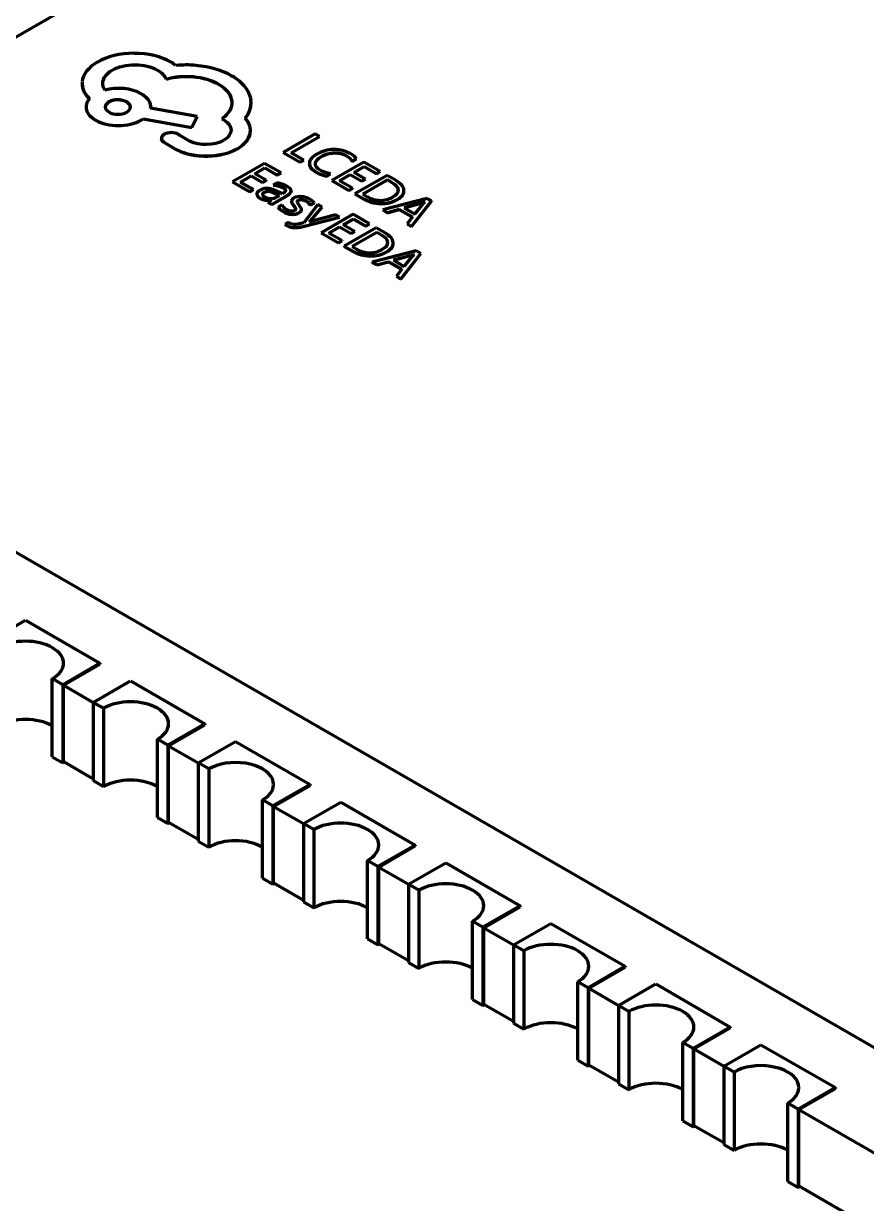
# Model space of a CAD drawing. Header units: millimetres. Extents: x 0 to 1189, y 0 to 841.
# Drawn here: x 664.22 to 671.43, y 242.73 to 252.82 of the extents above; entities that cross this region are included whole.
import ezdxf

# ---------------------------------------------------------------- set-up
doc = ezdxf.new("R2010")
doc.units = ezdxf.units.MM
doc.header["$LTSCALE"] = 0.75
doc.layers.add('Visible', color=7, linetype='Continuous', lineweight=70)

msp = doc.modelspace()

# ---------------------------------------------------------------- linework, layer by layer
at = {"layer": 'Visible', "extrusion": (0, 0.816497, 0.57735)}
for p, q in [((650.771, 244.979), (668.086, 254.976)), ((664.725, 252.312), (664.725, 252.311)), ((665.444, 252.349), (665.444, 252.348)), ((664.759, 252.11), (664.759, 252.109)), ((665.707, 252.029), (665.31, 252.101)), ((665.311, 252.112), (665.311, 252.112)), ((666.169, 252.148), (666.169, 252.147)), ((665.229, 251.998), (665.248, 252.009)), ((665.229, 251.997), (665.248, 252.008)), ((665.248, 252.009), (665.664, 251.935)), ((665.248, 252.009), (665.248, 252.008)), ((665.248, 252.008), (665.664, 251.934)), ((665.664, 251.935), (665.707, 252.029)), ((665.664, 251.934), (665.707, 252.028)), ((665.707, 252.029), (665.707, 252.028)), ((665.92, 252.009), (665.936, 252)), ((665.92, 252.009), (665.92, 252.008)), ((665.92, 252.008), (665.936, 251.999)), ((665.664, 251.935), (665.664, 251.934)), ((666.164, 251.91), (666.164, 251.909)), ((665.402, 251.841), (665.402, 251.841)), ((665.423, 251.809), (665.538, 251.743)), ((665.423, 251.809), (665.423, 251.808)), ((665.423, 251.808), (665.538, 251.742)), ((665.644, 251.818), (665.557, 251.869)), ((666.718, 251.879), (666.444, 251.721)), ((666.511, 251.718), (666.753, 251.858)), ((666.511, 251.719), (666.753, 251.858)), ((666.753, 251.858), (666.718, 251.879)), ((666.753, 251.858), (666.753, 251.858)), ((665.538, 251.743), (665.538, 251.742)), ((666.444, 251.721), (666.444, 251.72)), ((666.444, 251.721), (666.588, 251.638)), ((666.444, 251.72), (666.588, 251.637)), ((666.62, 251.656), (666.511, 251.719)), ((666.284, 251.628), (666.011, 251.471)), ((666.425, 251.547), (666.284, 251.628)), ((666.588, 251.638), (666.62, 251.656)), ((666.588, 251.637), (666.62, 251.655)), ((666.588, 251.638), (666.588, 251.637)), ((666.62, 251.656), (666.62, 251.655)), ((666.667, 251.627), (666.667, 251.626)), ((667.132, 251.639), (666.859, 251.482)), ((667.034, 251.646), (667.071, 251.667)), ((667.034, 251.645), (667.071, 251.666)), ((667.034, 251.646), (667.034, 251.645)), ((667.049, 251.55), (667.136, 251.601)), ((667.049, 251.55), (667.136, 251.6)), ((667.071, 251.667), (667.071, 251.666)), ((667.273, 251.558), (667.132, 251.639)), ((667.136, 251.601), (667.136, 251.6)), ((667.136, 251.601), (667.241, 251.54)), ((667.136, 251.6), (667.241, 251.539)), ((666.077, 251.468), (666.169, 251.521)), ((666.078, 251.468), (666.169, 251.521)), ((666.169, 251.521), (666.169, 251.521)), ((666.169, 251.521), (666.267, 251.464)), ((666.169, 251.521), (666.267, 251.465)), ((666.201, 251.539), (666.288, 251.59)), ((666.201, 251.539), (666.288, 251.589)), ((666.298, 251.483), (666.201, 251.539)), ((666.288, 251.59), (666.288, 251.589)), ((666.288, 251.59), (666.393, 251.529)), ((666.288, 251.589), (666.393, 251.528)), ((666.393, 251.529), (666.425, 251.547)), ((666.393, 251.528), (666.425, 251.546)), ((666.393, 251.529), (666.393, 251.528)), ((666.425, 251.547), (666.425, 251.546)), ((666.816, 251.52), (666.849, 251.539)), ((666.816, 251.519), (666.849, 251.538)), ((666.816, 251.52), (666.816, 251.519)), ((666.849, 251.539), (666.849, 251.538)), ((666.925, 251.479), (667.017, 251.532)), ((666.926, 251.479), (667.017, 251.532)), ((667.017, 251.532), (667.017, 251.532)), ((667.017, 251.532), (667.115, 251.475)), ((667.017, 251.532), (667.115, 251.476)), ((667.146, 251.494), (667.049, 251.55)), ((667.331, 251.525), (667.057, 251.367)), ((667.241, 251.54), (667.273, 251.558)), ((667.241, 251.539), (667.273, 251.557)), ((667.241, 251.54), (667.241, 251.539)), ((667.273, 251.558), (667.273, 251.557)), ((667.409, 251.48), (667.331, 251.525)), ((666.011, 251.471), (666.011, 251.47)), ((666.011, 251.471), (666.158, 251.386)), ((666.011, 251.47), (666.158, 251.385)), ((666.189, 251.404), (666.077, 251.468)), ((666.158, 251.386), (666.189, 251.404)), ((666.158, 251.385), (666.189, 251.403)), ((666.189, 251.404), (666.189, 251.403)), ((666.267, 251.465), (666.298, 251.483)), ((666.267, 251.464), (666.298, 251.482)), ((666.267, 251.465), (666.267, 251.464)), ((666.298, 251.483), (666.298, 251.482)), ((666.391, 251.461), (666.358, 251.442)), ((666.358, 251.442), (666.358, 251.441)), ((666.437, 251.368), (666.371, 251.397)), ((666.859, 251.482), (666.859, 251.481)), ((666.859, 251.482), (667.006, 251.397)), ((666.859, 251.481), (667.006, 251.396)), ((667.037, 251.415), (666.925, 251.479)), ((667.006, 251.397), (667.037, 251.415)), ((667.006, 251.396), (667.037, 251.414)), ((667.006, 251.397), (667.006, 251.396)), ((667.037, 251.415), (667.037, 251.414)), ((667.115, 251.476), (667.146, 251.494)), ((667.115, 251.475), (667.146, 251.493)), ((667.115, 251.476), (667.115, 251.475)), ((667.335, 251.486), (667.124, 251.365)), ((667.335, 251.485), (667.125, 251.364)), ((667.146, 251.494), (667.146, 251.493)), ((667.376, 251.462), (667.335, 251.486)), ((667.335, 251.486), (667.335, 251.485)), ((667.376, 251.462), (667.335, 251.485)), ((666.158, 251.386), (666.158, 251.385)), ((666.218, 251.365), (666.218, 251.365)), ((666.343, 251.314), (666.313, 251.296)), ((666.313, 251.296), (666.347, 251.276)), ((666.313, 251.296), (666.313, 251.295)), ((666.313, 251.295), (666.347, 251.276)), ((666.342, 251.314), (666.343, 251.314)), ((666.342, 251.314), (666.342, 251.313)), ((666.342, 251.313), (666.343, 251.313)), ((666.347, 251.276), (666.473, 251.349)), ((666.347, 251.276), (666.473, 251.348)), ((666.411, 251.353), (666.359, 251.376)), ((666.41, 251.352), (666.359, 251.375)), ((666.392, 251.342), (666.411, 251.353)), ((666.511, 251.392), (666.511, 251.391)), ((666.515, 251.305), (666.515, 251.304)), ((667.057, 251.367), (667.133, 251.324)), ((667.057, 251.367), (667.057, 251.366)), ((667.057, 251.366), (667.133, 251.323)), ((667.124, 251.365), (667.164, 251.342)), ((667.672, 251.327), (667.295, 251.23)), ((667.476, 251.393), (667.476, 251.392)), ((667.541, 251.088), (667.71, 251.306)), ((667.541, 251.087), (667.71, 251.305)), ((667.656, 251.297), (667.655, 251.297)), ((667.655, 251.297), (667.655, 251.296)), ((667.655, 251.296), (667.655, 251.296)), ((667.71, 251.306), (667.672, 251.327)), ((667.71, 251.306), (667.71, 251.305)), ((666.347, 251.276), (666.347, 251.276)), ((666.436, 251.274), (666.401, 251.254)), ((666.401, 251.254), (666.401, 251.253)), ((666.532, 251.269), (666.532, 251.268)), ((666.6, 251.231), (666.6, 251.231)), ((666.739, 251.276), (666.62, 251.119)), ((666.674, 251.27), (666.707, 251.289)), ((666.674, 251.269), (666.707, 251.288)), ((666.674, 251.27), (666.674, 251.269)), ((666.681, 251.14), (666.777, 251.254)), ((666.681, 251.139), (666.777, 251.253)), ((666.707, 251.289), (666.707, 251.288)), ((666.777, 251.254), (666.739, 251.276)), ((666.777, 251.254), (666.777, 251.253)), ((667.295, 251.23), (667.334, 251.207)), ((667.295, 251.23), (667.295, 251.229)), ((667.295, 251.229), (667.334, 251.206)), ((667.334, 251.207), (667.435, 251.235)), ((667.334, 251.206), (667.435, 251.234)), ((667.334, 251.207), (667.334, 251.206)), ((667.435, 251.235), (667.549, 251.17)), ((667.435, 251.235), (667.435, 251.234)), ((667.435, 251.234), (667.548, 251.169)), ((667.632, 251.289), (667.477, 251.247)), ((667.477, 251.247), (667.569, 251.194)), ((667.632, 251.288), (667.478, 251.246)), ((667.569, 251.194), (667.641, 251.283)), ((666.492, 251.125), (666.461, 251.108)), ((666.461, 251.108), (666.461, 251.107)), ((666.62, 251.119), (666.57, 251.108)), ((666.613, 251.089), (666.926, 251.168)), ((666.613, 251.088), (666.926, 251.167)), ((666.669, 251.128), (666.681, 251.14)), ((666.67, 251.128), (666.669, 251.128)), ((666.67, 251.128), (666.681, 251.139)), ((666.681, 251.14), (666.681, 251.139)), ((666.89, 251.188), (666.69, 251.134)), ((667.041, 251.192), (666.768, 251.034)), ((666.926, 251.168), (666.89, 251.188)), ((666.926, 251.168), (666.926, 251.167)), ((666.957, 251.103), (667.045, 251.153)), ((667.055, 251.046), (666.957, 251.103)), ((666.958, 251.102), (667.045, 251.152)), ((667.182, 251.11), (667.041, 251.192)), ((667.045, 251.153), (667.045, 251.152)), ((667.045, 251.153), (667.15, 251.092)), ((667.045, 251.152), (667.15, 251.091)), ((667.15, 251.091), (667.182, 251.11)), ((667.15, 251.092), (667.182, 251.11)), ((667.15, 251.092), (667.15, 251.091)), ((667.182, 251.11), (667.182, 251.11)), ((667.549, 251.17), (667.502, 251.11)), ((667.502, 251.11), (667.541, 251.088)), ((667.502, 251.11), (667.541, 251.087)), ((667.502, 251.11), (667.502, 251.11)), ((666.768, 251.034), (666.768, 251.033)), ((666.768, 251.034), (666.915, 250.949)), ((666.768, 251.033), (666.915, 250.948)), ((666.834, 251.031), (666.926, 251.085)), ((666.946, 250.967), (666.834, 251.031)), ((666.835, 251.031), (666.926, 251.084)), ((666.926, 251.085), (666.926, 251.084)), ((666.926, 251.085), (667.024, 251.028)), ((666.926, 251.084), (667.024, 251.027)), ((667.239, 251.077), (666.966, 250.919)), ((667.024, 251.028), (667.055, 251.046)), ((667.024, 251.027), (667.055, 251.045)), ((667.024, 251.028), (667.024, 251.027)), ((667.243, 251.038), (667.033, 250.917)), ((667.243, 251.038), (667.033, 250.916)), ((667.055, 251.046), (667.055, 251.045)), ((667.317, 251.032), (667.239, 251.077)), ((667.285, 251.015), (667.243, 251.038)), ((667.285, 251.014), (667.243, 251.038)), ((667.243, 251.038), (667.243, 251.038)), ((667.541, 251.088), (667.541, 251.087)), ((666.915, 250.949), (666.946, 250.967)), ((666.915, 250.948), (666.946, 250.966)), ((666.915, 250.949), (666.915, 250.948)), ((666.946, 250.967), (666.946, 250.966)), ((666.966, 250.919), (667.041, 250.876)), ((666.966, 250.919), (666.966, 250.918)), ((666.966, 250.918), (667.041, 250.875)), ((667.033, 250.917), (667.072, 250.894)), ((667.385, 250.945), (667.385, 250.944)), ((667.581, 250.88), (667.204, 250.782)), ((667.54, 250.841), (667.386, 250.799)), ((667.386, 250.799), (667.478, 250.746)), ((667.54, 250.84), (667.387, 250.798)), ((667.45, 250.64), (667.619, 250.858)), ((667.45, 250.639), (667.619, 250.857)), ((667.478, 250.746), (667.55, 250.835)), ((667.565, 250.849), (667.564, 250.849)), ((667.564, 250.849), (667.564, 250.848)), ((667.564, 250.848), (667.564, 250.848)), ((667.619, 250.858), (667.581, 250.88)), ((667.619, 250.858), (667.619, 250.857)), ((667.204, 250.782), (667.243, 250.759)), ((667.204, 250.782), (667.204, 250.781)), ((667.204, 250.781), (667.243, 250.759)), ((667.243, 250.759), (667.344, 250.787)), ((667.243, 250.759), (667.344, 250.787)), ((667.243, 250.759), (667.243, 250.759)), ((667.344, 250.787), (667.458, 250.722)), ((667.344, 250.787), (667.457, 250.721)), ((667.344, 250.787), (667.344, 250.787)), ((667.458, 250.722), (667.411, 250.663)), ((667.411, 250.663), (667.45, 250.64)), ((667.411, 250.663), (667.411, 250.662)), ((667.411, 250.662), (667.45, 250.639)), ((667.45, 250.64), (667.45, 250.639)), ((671.694, 243.949), (661.052, 250.094)), ((663.922, 247.538), (664.241, 247.722)), ((664.241, 247.722), (664.877, 247.354)), ((664.877, 247.354), (664.559, 247.17)), ((664.566, 247.166), (664.877, 247.346)), ((664.877, 247.354), (664.877, 247.346)), ((664.47, 246.552), (664.47, 247.222)), ((664.559, 247.17), (664.47, 247.222)), ((664.559, 247.17), (664.559, 246.501)), ((664.566, 247.166), (664.82, 247.019)), ((664.566, 246.513), (664.566, 247.166)), ((664.82, 247.019), (665.139, 247.203)), ((665.139, 247.203), (665.775, 246.836)), ((664.909, 246.968), (664.82, 247.019)), ((664.82, 247.019), (664.82, 246.35)), ((664.909, 246.968), (664.909, 246.299)), ((665.775, 246.836), (665.457, 246.652)), ((665.464, 246.648), (665.775, 246.828)), ((665.775, 246.836), (665.775, 246.828)), ((665.368, 246.034), (665.368, 246.703)), ((665.457, 246.652), (665.368, 246.703)), ((665.718, 246.501), (666.037, 246.685)), ((666.037, 246.685), (666.673, 246.317)), ((664.47, 246.552), (664.559, 246.501)), ((665.457, 246.652), (665.457, 245.982)), ((665.464, 246.648), (665.718, 246.501)), ((665.464, 245.995), (665.464, 246.648)), ((664.559, 246.501), (664.573, 246.509)), ((664.566, 246.513), (664.82, 246.366)), ((665.807, 246.45), (665.718, 246.501)), ((665.718, 246.501), (665.718, 245.831)), ((664.82, 246.35), (664.909, 246.299)), ((665.807, 246.45), (665.807, 245.78)), ((666.673, 246.317), (666.355, 246.134)), ((666.362, 246.129), (666.673, 246.309)), ((666.673, 246.317), (666.673, 246.309)), ((666.267, 245.515), (666.267, 246.185)), ((666.355, 246.134), (666.267, 246.185)), ((666.617, 245.982), (666.935, 246.166)), ((666.935, 246.166), (667.571, 245.799)), ((666.355, 246.134), (666.355, 245.464)), ((666.362, 246.129), (666.617, 245.982)), ((666.362, 245.476), (666.362, 246.129)), ((665.368, 246.034), (665.457, 245.982)), ((665.457, 245.982), (665.471, 245.991)), ((665.464, 245.995), (665.718, 245.848)), ((666.705, 245.931), (666.617, 245.982)), ((666.617, 245.982), (666.617, 245.313)), ((666.705, 245.931), (666.705, 245.262)), ((665.718, 245.831), (665.807, 245.78)), ((667.571, 245.799), (667.253, 245.615)), ((667.26, 245.611), (667.571, 245.791)), ((667.571, 245.799), (667.571, 245.791)), ((667.165, 244.997), (667.165, 245.666)), ((667.253, 245.615), (667.165, 245.666)), ((667.515, 245.464), (667.833, 245.648)), ((667.833, 245.648), (668.469, 245.28)), ((667.253, 245.615), (667.253, 244.946)), ((667.26, 245.611), (667.515, 245.464)), ((667.26, 244.958), (667.26, 245.611)), ((666.267, 245.515), (666.355, 245.464)), ((666.355, 245.464), (666.369, 245.472)), ((666.362, 245.476), (666.617, 245.329)), ((667.603, 245.413), (667.515, 245.464)), ((667.515, 245.464), (667.515, 244.794)), ((667.603, 245.413), (667.603, 244.743)), ((666.617, 245.313), (666.705, 245.262)), ((668.469, 245.28), (668.151, 245.097)), ((668.158, 245.092), (668.469, 245.272)), ((668.469, 245.28), (668.469, 245.272)), ((668.063, 244.478), (668.063, 245.148)), ((668.151, 245.097), (668.063, 245.148)), ((668.151, 245.097), (668.151, 244.427)), ((668.158, 245.092), (668.413, 244.946)), ((668.158, 244.439), (668.158, 245.092)), ((668.413, 244.946), (668.731, 245.129)), ((668.731, 245.129), (669.367, 244.762)), ((667.165, 244.997), (667.253, 244.946)), ((667.253, 244.946), (667.267, 244.954)), ((667.26, 244.958), (667.515, 244.811)), ((668.501, 244.894), (668.413, 244.946)), ((668.413, 244.946), (668.413, 244.276)), ((668.501, 244.894), (668.501, 244.225)), ((667.515, 244.794), (667.603, 244.743)), ((669.367, 244.762), (669.049, 244.578)), ((669.056, 244.574), (669.367, 244.754)), ((669.367, 244.762), (669.367, 244.754)), ((668.961, 243.96), (668.961, 244.629)), ((669.049, 244.578), (668.961, 244.629)), ((669.049, 244.578), (669.049, 243.909)), ((669.056, 244.574), (669.311, 244.427)), ((669.056, 243.921), (669.056, 244.574)), ((669.311, 244.427), (669.629, 244.611)), ((669.629, 244.611), (670.265, 244.243)), ((668.063, 244.478), (668.151, 244.427)), ((668.151, 244.427), (668.165, 244.435)), ((668.158, 244.439), (668.413, 244.292)), ((669.399, 244.376), (669.311, 244.427)), ((669.311, 244.427), (669.311, 243.758)), ((669.399, 244.376), (669.399, 243.706)), ((668.413, 244.276), (668.501, 244.225)), ((670.265, 244.243), (669.947, 244.06)), ((669.954, 244.056), (670.265, 244.235)), ((670.265, 244.243), (670.265, 244.235)), ((669.859, 243.441), (669.859, 244.111)), ((669.947, 244.06), (669.859, 244.111)), ((669.947, 244.06), (669.947, 243.39)), ((669.954, 244.056), (670.209, 243.909)), ((669.954, 243.402), (669.954, 244.056)), ((670.209, 243.909), (670.527, 244.092)), ((670.527, 244.092), (671.163, 243.725)), ((668.961, 243.96), (669.049, 243.909)), ((669.049, 243.909), (669.063, 243.917)), ((669.056, 243.921), (669.311, 243.774)), ((670.297, 243.858), (670.209, 243.909)), ((670.209, 243.909), (670.209, 243.239)), ((670.297, 243.858), (670.297, 243.188)), ((669.311, 243.758), (669.399, 243.706)), ((671.163, 243.725), (670.845, 243.541)), ((670.852, 243.537), (671.163, 243.717)), ((671.163, 243.725), (671.163, 243.717)), ((670.757, 242.923), (670.757, 243.592)), ((670.845, 243.541), (670.757, 243.592)), ((670.845, 243.541), (670.845, 242.872)), ((670.852, 243.537), (671.959, 242.898)), ((670.852, 242.884), (670.852, 243.537)), ((669.859, 243.441), (669.947, 243.39)), ((669.947, 243.39), (669.961, 243.398)), ((669.954, 243.402), (670.209, 243.255)), ((670.209, 243.239), (670.297, 243.188)), ((670.757, 242.923), (670.845, 242.872)), ((670.845, 242.872), (670.859, 242.88)), ((670.852, 242.884), (671.959, 242.245))]:
    msp.add_line(p, q, dxfattribs=at)
at = {"layer": 'Visible'}
for centre, major_axis, ratio, start_param, end_param in [((665.162, 252.316), (0.437, 0.005), 0.578117, 1.549864, 2.341659), ((665.137, 252.277), (0.485, 0.03), 0.597342, 0.733899, 1.46849), ((665.143, 252.316), (0.419, 0.008), 0.5963, 2.317405, 3.075775), ((665.393, 251.954), (0.794, 0.201), 0.5992, 0.551984, 1.031967), ((666.757, 252.536), (2.031, 0.243), 0.273303, 3.087927, 3.357867), ((666.757, 252.536), (2.031, 0.243), 0.273303, 3.108958, 3.357096), ((665.688, 252.187), (-0.479, 0.066), 0.643041, 2.774179, 3.279241), ((665.688, 252.186), (-0.479, 0.066), 0.643041, 2.775814, 3.230147), ((665.824, 251.958), (0.433, 0.038), 0.609824, 3.934746, 4.606017), ((665.824, 251.957), (0.433, 0.038), 0.609824, 3.934746, 4.606017), ((665.79, 251.913), (0.382, 0.003), 0.580876, -1.54519, -0.797872), ((665.79, 251.912), (0.382, 0.003), 0.580876, -1.54519, -0.797872), ((686.66, 249.566), (-19.992, 2.067), 0.053909, -0.074325, 0.002722), ((664.16, 251.834), (-2.919, 0.193), 0.10688, 3.225244, 3.355333), ((636.54, 248.802), (30.889, 2.598), 0.038716, 0.001766, 0.055631), ((636.54, 248.801), (30.889, 2.598), 0.038716, 0.001766, 0.055631), ((657.269, 251.851), (-10.16, 0.455), 0.060123, 3.047734, 3.152178), ((657.269, 251.85), (-10.16, 0.455), 0.060123, 3.144954, 3.152178), ((677.488, 252.297), (11.27, 0.934), 0.047794, 3.14142, 3.210411), ((677.488, 252.297), (11.27, 0.934), 0.047794, 3.14142, 3.210411), ((668.478, 255.74), (2.224, 4.415), 0.155184, 3.13274, 3.251537), ((668.478, 255.739), (2.224, 4.415), 0.155184, 3.13274, 3.251537), ((668.046, 251.509), (1.779, 0.149), 0.092397, 3.142828, 3.273801), ((666.452, 250.698), (-0.152, 0.688), 0.302444, -0.069013, 0.095161), ((666.452, 250.697), (-0.152, 0.688), 0.302444, -0.069013, 0.095161), ((666.948, 252.449), (0.664, 1.108), 0.256377, 3.145742, 3.30291), ((667.56, 250.679), (-1.044, 0.633), 0.100092, 0.031686, 0.239619), ((667.886, 251.096), (-1.371, 0.211), 0.128329, -0.158676, -0.009923), ((667.56, 250.679), (-1.044, 0.633), 0.100092, 0.06059, 0.239619), ((676.151, 273.639), (8.982, 22.333), 0.108906, 3.126111, 3.182791), ((676.151, 273.638), (8.982, 22.333), 0.108906, 3.126111, 3.182791), ((669.275, 262.405), (2.04, 11.09), 0.137428, 3.092754, 3.16597), ((665.446, 260.439), (-1.871, 9.124), 0.148428, 3.109695, 3.190956), ((655.305, 279.878), (-12.087, 28.573), 0.090582, 3.101085, 3.152828), ((655.305, 279.877), (-12.087, 28.573), 0.090582, 3.101085, 3.152828), ((675.776, 252.494), (9.382, 1.221), 0.07098, 3.171107, 3.234111), ((675.776, 252.493), (9.382, 1.221), 0.07098, 3.171107, 3.234111), ((666.784, 253.263), (0.275, 2.071), 0.284169, 3.024748, 3.15113), ((666.784, 253.264), (0.275, 2.071), 0.284169, 3.024748, 3.15113), ((665.547, 253.061), (-1.03, 1.857), 0.202583, 3.001005, 3.145087), ((665.547, 253.06), (-1.03, 1.857), 0.202583, 3.001005, 3.145087), ((662.09, 251.988), (-4.509, 0.76), 0.070102, 3.056975, 3.145525), ((662.09, 251.989), (-4.509, 0.76), 0.070102, 3.056975, 3.145525), ((666.03, 251.537), (-0.568, 0.314), 0.147635, 3.204257, 3.481815), ((666.03, 251.537), (-0.568, 0.314), 0.147635, 3.204257, 3.223044), ((666.598, 251.094), (-0.143, 0.029), 0.261871, 0.350776, 0.659386), ((666.598, 251.093), (-0.143, 0.029), 0.261871, 0.350776, 0.659386), ((636.449, 248.354), (30.889, 2.598), 0.038716, 0.001766, 0.055631), ((636.449, 248.353), (30.889, 2.598), 0.038716, 0.001766, 0.055631), ((669.184, 261.957), (2.04, 11.09), 0.137428, 3.092754, 3.16597), ((665.355, 259.991), (-1.871, 9.124), 0.148428, 3.109695, 3.190956), ((657.178, 251.403), (-10.16, 0.455), 0.060123, 3.047734, 3.152178), ((657.178, 251.402), (-10.16, 0.455), 0.060123, 3.144954, 3.152178), ((676.06, 273.191), (8.982, 22.333), 0.108906, 3.126111, 3.182791), ((676.06, 273.19), (8.982, 22.333), 0.108906, 3.126111, 3.182791), ((655.214, 279.43), (-12.087, 28.573), 0.090582, 3.101085, 3.152828), ((655.214, 279.43), (-12.087, 28.573), 0.090582, 3.101085, 3.152828), ((664.241, 247.354), (0.325, 0), 0.57735, -0.785398, 2.356194), ((665.139, 246.836), (0.325, 0), 0.57735, -0.785398, 2.356194), ((664.241, 246.685), (0.325, 0), 0.57735, 0.785398, 2.356194), ((666.037, 246.317), (-0.325, 0), 0.57735, 2.356194, 5.497787), ((665.139, 246.166), (-0.325, 0), 0.57735, 3.926991, 5.497787), ((666.935, 245.799), (0.325, 0), 0.57735, -0.785398, 2.356194), ((666.037, 245.648), (-0.325, 0), 0.57735, 3.926991, 5.497787), ((667.833, 245.28), (0.325, 0), 0.57735, -0.785398, 2.356194), ((666.935, 245.129), (-0.325, 0), 0.57735, 3.926991, 5.497787), ((668.731, 244.762), (0.325, 0), 0.57735, -0.785398, 2.356194), ((667.833, 244.611), (-0.325, 0), 0.57735, 3.926991, 5.497787), ((669.629, 244.243), (0.325, 0), 0.57735, -0.785398, 2.356194), ((668.731, 244.092), (-0.325, 0), 0.57735, 3.926991, 5.497787), ((670.527, 243.725), (-0.325, 0), 0.57735, 2.356194, 5.497787), ((669.629, 243.574), (0.325, 0), 0.57735, 0.785398, 2.356194), ((670.527, 243.055), (0.325, 0), 0.57735, 0.785398, 2.356194)]:
    msp.add_ellipse(centre, major_axis=major_axis, ratio=ratio, start_param=start_param, end_param=end_param, dxfattribs=at)
at = {"layer": 'Visible', "extrusion": (-1e-16, -1e-16, -1)}
for centre, major_axis, ratio, start_param, end_param in [((679.03, 253.537), (12.311, 1.92), 0.05889, 3.06865, 3.154359), ((679.03, 253.537), (12.311, 1.92), 0.05889, 3.151328, 3.154359), ((668.161, 249.963), (-1.596, 1.34), 0.040861, -0.178267, -0.04202)]:
    msp.add_ellipse(centre, major_axis=major_axis, ratio=ratio, start_param=start_param, end_param=end_param, dxfattribs=at)
at = {"layer": 'Visible', "extrusion": (-2e-16, -1e-16, -1)}
for centre, major_axis, ratio, start_param, end_param in [((667.879, 253.802), (1.105, 2.24), 0.307644, 3.040498, 3.16175), ((666.697, 251.151), (-0.126, 0.159), 0.410259, 0.061222, 0.384625), ((666.697, 251.152), (-0.126, 0.159), 0.410259, 0.061222, 0.384625), ((662.473, 262.359), (-4.06, 11.139), 0.060863, 3.13089, 3.214066)]:
    msp.add_ellipse(centre, major_axis=major_axis, ratio=ratio, start_param=start_param, end_param=end_param, dxfattribs=at)
at = {"layer": 'Visible', "extrusion": (-1e-16, -2e-16, -1)}
for centre, end_param in [((641.755, 250.048), 0.047307), ((641.755, 250.047), 0.000624)]:
    msp.add_ellipse(centre, major_axis=(24.709, 1.35), ratio=0.02399, start_param=-0.036746, end_param=end_param, dxfattribs=at)
at = {"layer": 'Visible', "extrusion": (-2e-16, -3e-16, -1)}
for centre in [(666.202, 251.514), (666.202, 251.513)]:
    msp.add_ellipse(centre, major_axis=(-0.347, 0.281), ratio=0.096156, start_param=2.736347, end_param=3.035518, dxfattribs=at)
at = {"layer": 'Visible'}
for points in [[(664.92, 252.254), (664.883, 252.312), (664.902, 252.379), (664.982, 252.425)], [(664.902, 252.312), (664.902, 252.352), (664.928, 252.393), (664.982, 252.424)], [(664.982, 252.425), (665.089, 252.487), (665.264, 252.487), (665.37, 252.425)], [(664.982, 252.424), (665.089, 252.486), (665.264, 252.486), (665.37, 252.424)], [(665.526, 252.465), (665.512, 252.475), (665.501, 252.484), (665.485, 252.493)], [(665.697, 252.465), (665.64, 252.471), (665.584, 252.47), (665.526, 252.465)], [(665.444, 252.349), (665.59, 252.39), (665.769, 252.377), (665.891, 252.306)], [(665.444, 252.348), (665.59, 252.389), (665.769, 252.376), (665.891, 252.305)], [(665.231, 252.223), (665.147, 252.271), (665.021, 252.281), (664.92, 252.254)], [(666.058, 251.756), (666.173, 251.825), (666.196, 251.93), (666.12, 252.014)], [(665.427, 251.876), (665.396, 251.858), (665.394, 251.828), (665.423, 251.809)], [(665.402, 251.841), (665.402, 251.829), (665.409, 251.817), (665.423, 251.808)], [(665.547, 251.876), (665.514, 251.895), (665.46, 251.895), (665.427, 251.876)], [(666.877, 251.746), (666.824, 251.745), (666.775, 251.733), (666.731, 251.707)], [(666.77, 251.687), (666.805, 251.707), (666.842, 251.717), (666.881, 251.718)], [(666.77, 251.686), (666.805, 251.706), (666.842, 251.716), (666.881, 251.717)], [(667.017, 251.711), (666.977, 251.734), (666.93, 251.746), (666.877, 251.746)], [(666.881, 251.718), (666.921, 251.719), (666.955, 251.71), (666.986, 251.692)], [(666.881, 251.717), (666.921, 251.718), (666.955, 251.709), (666.986, 251.692)], [(666.667, 251.63), (666.666, 251.602), (666.685, 251.577), (666.724, 251.554)], [(666.667, 251.626), (666.667, 251.599), (666.686, 251.575), (666.724, 251.553)], [(666.719, 251.627), (666.72, 251.648), (666.738, 251.668), (666.77, 251.687)], [(666.719, 251.626), (666.72, 251.647), (666.738, 251.667), (666.77, 251.686)], [(666.986, 251.692), (667.009, 251.678), (667.025, 251.663), (667.034, 251.645)], [(666.986, 251.692), (667.009, 251.679), (667.025, 251.663), (667.034, 251.646)], [(666.243, 251.397), (666.225, 251.387), (666.217, 251.376), (666.218, 251.363)], [(666.371, 251.397), (666.322, 251.418), (666.279, 251.418), (666.243, 251.397)], [(666.358, 251.442), (666.393, 251.439), (666.422, 251.432), (666.445, 251.418)], [(666.358, 251.441), (666.393, 251.439), (666.422, 251.431), (666.445, 251.417)], [(666.476, 251.432), (666.451, 251.447), (666.423, 251.457), (666.391, 251.461)], [(666.28, 251.379), (666.271, 251.373), (666.267, 251.367), (666.268, 251.36)], [(666.28, 251.378), (666.272, 251.373), (666.268, 251.367), (666.267, 251.361)], [(666.359, 251.376), (666.341, 251.383), (666.326, 251.388), (666.314, 251.388)], [(666.359, 251.375), (666.341, 251.383), (666.326, 251.387), (666.314, 251.387)], [(666.6, 251.343), (666.575, 251.346), (666.554, 251.342), (666.536, 251.332)], [(666.564, 251.298), (666.564, 251.304), (666.567, 251.309), (666.575, 251.313)], [(666.564, 251.299), (666.564, 251.304), (666.568, 251.308), (666.575, 251.312)], [(666.67, 251.321), (666.648, 251.333), (666.625, 251.341), (666.6, 251.343)], [(666.604, 251.318), (666.616, 251.317), (666.627, 251.313), (666.638, 251.307)], [(666.604, 251.317), (666.616, 251.316), (666.627, 251.312), (666.638, 251.306)], [(666.707, 251.289), (666.699, 251.301), (666.686, 251.311), (666.67, 251.321)], [(667.641, 251.283), (667.644, 251.286), (667.648, 251.291), (667.656, 251.297)], [(666.473, 251.231), (666.453, 251.242), (666.441, 251.257), (666.436, 251.274)], [(667.55, 250.835), (667.552, 250.838), (667.557, 250.843), (667.565, 250.849)]]:
    msp.add_open_spline(points, degree=3, dxfattribs=at)
at = {"layer": 'Visible', "extrusion": (9.64462e-11, 8.96249e-11, -1)}
msp.add_open_spline([(665.37, 252.425), (665.388, 252.415), (665.403, 252.403), (665.428, 252.377), (665.438, 252.363), (665.444, 252.349)], degree=3, knots=[-0.01520567, -0.01520567, -0.01520567, -0.01520567, -0.00768531, -0.00768531, 0, 0, 0, 0], dxfattribs=at)
at = {"layer": 'Visible', "extrusion": (1.89334e-11, 1.53447e-11, -1)}
msp.add_open_spline([(665.37, 252.424), (665.388, 252.414), (665.403, 252.402), (665.428, 252.376), (665.438, 252.362), (665.444, 252.348)], degree=3, knots=[-0.01520567, -0.01520567, -0.01520567, -0.01520567, -0.00768531, -0.00768531, 0, 0, 0, 0], dxfattribs=at)
at = {"layer": 'Visible', "extrusion": (-1.11156e-11, -3.7672e-12, -1)}
msp.add_open_spline([(665.891, 252.306), (666.031, 252.225), (666.041, 252.096), (665.92, 252.009)], degree=3, dxfattribs=at)
at = {"layer": 'Visible', "extrusion": (-4.1474e-12, 8.5741e-12, -1)}
msp.add_open_spline([(665.891, 252.305), (665.966, 252.262), (666.004, 252.205), (666.004, 252.148)], degree=3, dxfattribs=at)
at = {"layer": 'Visible', "extrusion": (-1.55617e-11, -1.47389e-11, -1)}
msp.add_open_spline([(666.169, 252.164), (666.164, 252.203), (666.148, 252.242), (666.092, 252.314), (666.054, 252.347), (666.006, 252.374)], degree=3, knots=[-0.04099781, -0.04099781, -0.04099781, -0.04099781, -0.02029258, -0.02029258, 0, 0, 0, 0], dxfattribs=at)
at = {"layer": 'Visible', "extrusion": (-5.9877e-12, -1.59899e-11, -1)}
msp.add_open_spline([(665.31, 252.101), (665.312, 252.112), (665.311, 252.123), (665.306, 252.145), (665.301, 252.156), (665.287, 252.177), (665.278, 252.187), (665.257, 252.206), (665.245, 252.215), (665.231, 252.223)], degree=3, knots=[-0.02338403, -0.02338403, -0.02338403, -0.02338403, -0.01759327, -0.01759327, -0.0117577, -0.0117577, -0.00597462, -0.00597462, 0, 0, 0, 0], dxfattribs=at)
at = {"layer": 'Visible'}
for points, knots in [([(664.788, 252.18), (664.775, 252.166), (664.766, 252.15), (664.757, 252.117), (664.758, 252.101), (664.767, 252.068), (664.776, 252.053), (664.802, 252.023), (664.819, 252.01), (664.84, 251.998)], [-0.03443622, -0.03443622, -0.03443622, -0.03443622, -0.02581586, -0.02581586, -0.01730123, -0.01730123, -0.00880036, -0.00880036, 0, 0, 0, 0]), ([(664.759, 252.109), (664.759, 252.101), (664.76, 252.092), (664.767, 252.068), (664.776, 252.052), (664.802, 252.022), (664.819, 252.009), (664.84, 251.997)], [-0.02179255, -0.02179255, -0.02179255, -0.02179255, -0.01730123, -0.01730123, -0.00880036, -0.00880036, 0, 0, 0, 0]), ([(665.106, 252.153), (665.065, 252.176), (664.997, 252.177), (664.934, 252.141), (664.924, 252.125), (664.923, 252.109)], [2, 2, 2, 2, 3, 3, 3.489895, 3.489895, 3.489895, 3.489895]), ([(664.955, 252.066), (664.997, 252.041), (665.065, 252.042), (665.106, 252.066), (665.149, 252.091), (665.147, 252.13), (665.106, 252.153)], [0, 0, 0, 0, 1, 1, 1, 2, 2, 2, 2])]:
    msp.add_open_spline(points, degree=3, knots=knots, dxfattribs=at)
at = {"layer": 'Visible', "extrusion": (-5.77e-14, -1.8493e-12, -1)}
msp.add_open_spline([(665.106, 252.153), (665.065, 252.177), (664.997, 252.178), (664.912, 252.129), (664.914, 252.09), (664.955, 252.066)], degree=3, knots=[2, 2, 2, 2, 3, 3, 4, 4, 4, 4], dxfattribs=at)
at = {"layer": 'Visible', "extrusion": (7.30809e-11, 5.92107e-11, -1)}
msp.add_open_spline([(665.138, 252.109), (665.137, 252.125), (665.127, 252.141), (665.106, 252.153)], degree=3, dxfattribs=at)
at = {"layer": 'Visible', "extrusion": (6.76012e-10, -6.80758e-11, -1)}
msp.add_open_spline([(665.31, 252.101), (665.311, 252.104), (665.311, 252.108), (665.311, 252.112)], degree=3, dxfattribs=at)
at = {"layer": 'Visible', "extrusion": (-2.14522e-11, 1.23452e-11, -1)}
msp.add_open_spline([(665.936, 252), (666.019, 251.952), (666.019, 251.873), (665.936, 251.825)], degree=3, dxfattribs=at)
at = {"layer": 'Visible', "extrusion": (2.83823e-11, 1.12814e-11, -1)}
msp.add_open_spline([(665.936, 251.999), (665.977, 251.975), (665.998, 251.943), (665.998, 251.912)], degree=3, dxfattribs=at)
at = {"layer": 'Visible', "extrusion": (-1.0241e-12, -4.6764e-12, -1)}
msp.add_open_spline([(664.84, 251.998), (664.947, 251.936), (665.122, 251.936), (665.229, 251.998)], degree=3, dxfattribs=at)
at = {"layer": 'Visible', "extrusion": (-3.3649e-12, 1.41213e-11, -1)}
msp.add_open_spline([(664.84, 251.997), (664.947, 251.935), (665.122, 251.935), (665.229, 251.997)], degree=3, dxfattribs=at)
at = {"layer": 'Visible', "extrusion": (-1.55509e-11, 2.9635e-12, -1)}
msp.add_open_spline([(666.058, 251.756), (666.128, 251.797), (666.164, 251.853), (666.164, 251.909)], degree=3, dxfattribs=at)
at = {"layer": 'Visible', "extrusion": (-5.41315e-10, -5.32146e-10, -1)}
msp.add_open_spline([(665.557, 251.869), (665.553, 251.871), (665.551, 251.874), (665.547, 251.876)], degree=3, dxfattribs=at)
at = {"layer": 'Visible', "extrusion": (-2.7965e-12, -5.6085e-12, -1)}
msp.add_open_spline([(665.936, 251.825), (665.856, 251.779), (665.73, 251.775), (665.644, 251.818)], degree=3, dxfattribs=at)
at = {"layer": 'Visible', "extrusion": (-3.79565e-11, -1.09049e-10, -1)}
msp.add_open_spline([(666.724, 251.554), (666.754, 251.537), (666.785, 251.525), (666.816, 251.52)], degree=3, dxfattribs=at)
at = {"layer": 'Visible', "extrusion": (-2.54921e-11, -4.9567e-11, -1)}
msp.add_open_spline([(666.724, 251.553), (666.754, 251.536), (666.785, 251.524), (666.816, 251.519)], degree=3, dxfattribs=at)
at = {"layer": 'Visible', "extrusion": (1.1718e-11, 3.5956e-12, -1)}
msp.add_open_spline([(666.473, 251.349), (666.522, 251.377), (666.524, 251.405), (666.476, 251.432)], degree=3, dxfattribs=at)
at = {"layer": 'Visible', "extrusion": (-1.41833e-11, -3.01743e-11, -1)}
msp.add_open_spline([(667.476, 251.399), (667.472, 251.429), (667.45, 251.456), (667.409, 251.48)], degree=3, dxfattribs=at)
at = {"layer": 'Visible', "extrusion": (-2.9704e-12, 2.70183e-11, -1)}
msp.add_open_spline([(667.42, 251.319), (667.461, 251.343), (667.479, 251.369), (667.476, 251.399)], degree=3, dxfattribs=at)
at = {"layer": 'Visible', "extrusion": (-1.54219e-08, -6.14028e-10, 1)}
msp.add_open_spline([(666.218, 251.365), (666.218, 251.364), (666.218, 251.363), (666.218, 251.363)], degree=3, dxfattribs=at)
at = {"layer": 'Visible', "extrusion": (-2.09779e-11, 6.69785e-11, -1)}
msp.add_open_spline([(666.338, 251.327), (666.358, 251.328), (666.376, 251.333), (666.392, 251.342)], degree=3, dxfattribs=at)
at = {"layer": 'Visible', "extrusion": (-9.56953e-11, 9.18315e-11, -1)}
msp.add_open_spline([(666.473, 251.348), (666.498, 251.363), (666.511, 251.377), (666.511, 251.391)], degree=3, dxfattribs=at)
at = {"layer": 'Visible', "extrusion": (-1.09381e-10, -1.25622e-10, -1)}
msp.add_open_spline([(666.638, 251.307), (666.657, 251.296), (666.669, 251.284), (666.674, 251.27)], degree=3, dxfattribs=at)
at = {"layer": 'Visible', "extrusion": (3.57889e-11, 4.0711e-11, -1)}
msp.add_open_spline([(666.638, 251.306), (666.657, 251.295), (666.669, 251.283), (666.674, 251.269)], degree=3, dxfattribs=at)
at = {"layer": 'Visible', "extrusion": (2.43336e-11, -1.32362e-11, -1)}
msp.add_open_spline([(667.42, 251.319), (667.458, 251.34), (667.476, 251.365), (667.476, 251.392)], degree=3, dxfattribs=at)
at = {"layer": 'Visible', "extrusion": (-3.93794e-10, 1.21863e-09, -1)}
msp.add_open_spline([(667.655, 251.297), (667.646, 251.293), (667.638, 251.29), (667.632, 251.289)], degree=3, dxfattribs=at)
at = {"layer": 'Visible', "extrusion": (-1.55877e-10, 3.47288e-10, -1)}
msp.add_open_spline([(667.655, 251.296), (667.646, 251.292), (667.638, 251.289), (667.632, 251.288)], degree=3, dxfattribs=at)
at = {"layer": 'Visible', "extrusion": (1.00474e-11, -5.65586e-11, -1)}
msp.add_open_spline([(666.55, 251.238), (666.551, 251.232), (666.548, 251.227), (666.54, 251.223)], degree=3, dxfattribs=at)
at = {"layer": 'Visible', "extrusion": (-4.36835e-08, -4.50444e-09, -1)}
msp.add_open_spline([(666.55, 251.238), (666.55, 251.237), (666.55, 251.236), (666.55, 251.236)], degree=3, dxfattribs=at)
at = {"layer": 'Visible', "extrusion": (-1.0568e-12, -6.0975e-11, -1)}
msp.add_open_spline([(666.481, 251.093), (666.511, 251.075), (666.555, 251.074), (666.613, 251.088)], degree=3, dxfattribs=at)
at = {"layer": 'Visible', "extrusion": (-6.5909e-12, -1.79874e-11, -1)}
msp.add_open_spline([(666.481, 251.093), (666.511, 251.076), (666.555, 251.075), (666.613, 251.089)], degree=3, dxfattribs=at)
at = {"layer": 'Visible', "extrusion": (2.35148e-10, 3.5512e-10, -1)}
msp.add_open_spline([(666.507, 251.112), (666.501, 251.115), (666.496, 251.12), (666.492, 251.125)], degree=3, dxfattribs=at)
at = {"layer": 'Visible', "extrusion": (-7.1766e-12, -2.48128e-11, -1)}
msp.add_open_spline([(666.57, 251.108), (666.544, 251.101), (666.523, 251.103), (666.507, 251.112)], degree=3, dxfattribs=at)
at = {"layer": 'Visible', "extrusion": (-1.02273e-09, 2.8991e-09, 1)}
msp.add_open_spline([(666.69, 251.134), (666.681, 251.131), (666.675, 251.129), (666.67, 251.128)], degree=3, dxfattribs=at)
at = {"layer": 'Visible', "extrusion": (-3.74172e-11, -4.03635e-11, -1)}
msp.add_open_spline([(667.384, 250.951), (667.381, 250.981), (667.359, 251.008), (667.317, 251.032)], degree=3, dxfattribs=at)
at = {"layer": 'Visible', "extrusion": (-1.5863e-11, 2.74755e-11, -1)}
msp.add_open_spline([(667.329, 250.872), (667.369, 250.895), (667.388, 250.922), (667.384, 250.951)], degree=3, dxfattribs=at)
at = {"layer": 'Visible', "extrusion": (3.85723e-11, -1.95005e-11, -1)}
msp.add_open_spline([(667.329, 250.871), (667.366, 250.892), (667.385, 250.917), (667.385, 250.944)], degree=3, dxfattribs=at)
at = {"layer": 'Visible', "extrusion": (1.05012e-10, -2.59187e-10, -1)}
msp.add_open_spline([(667.564, 250.849), (667.554, 250.845), (667.546, 250.842), (667.54, 250.841)], degree=3, dxfattribs=at)
at = {"layer": 'Visible', "extrusion": (-3.41288e-10, 8.77598e-10, -1)}
msp.add_open_spline([(667.564, 250.848), (667.554, 250.844), (667.546, 250.842), (667.54, 250.84)], degree=3, dxfattribs=at)

doc.saveas('drawing.dxf')
